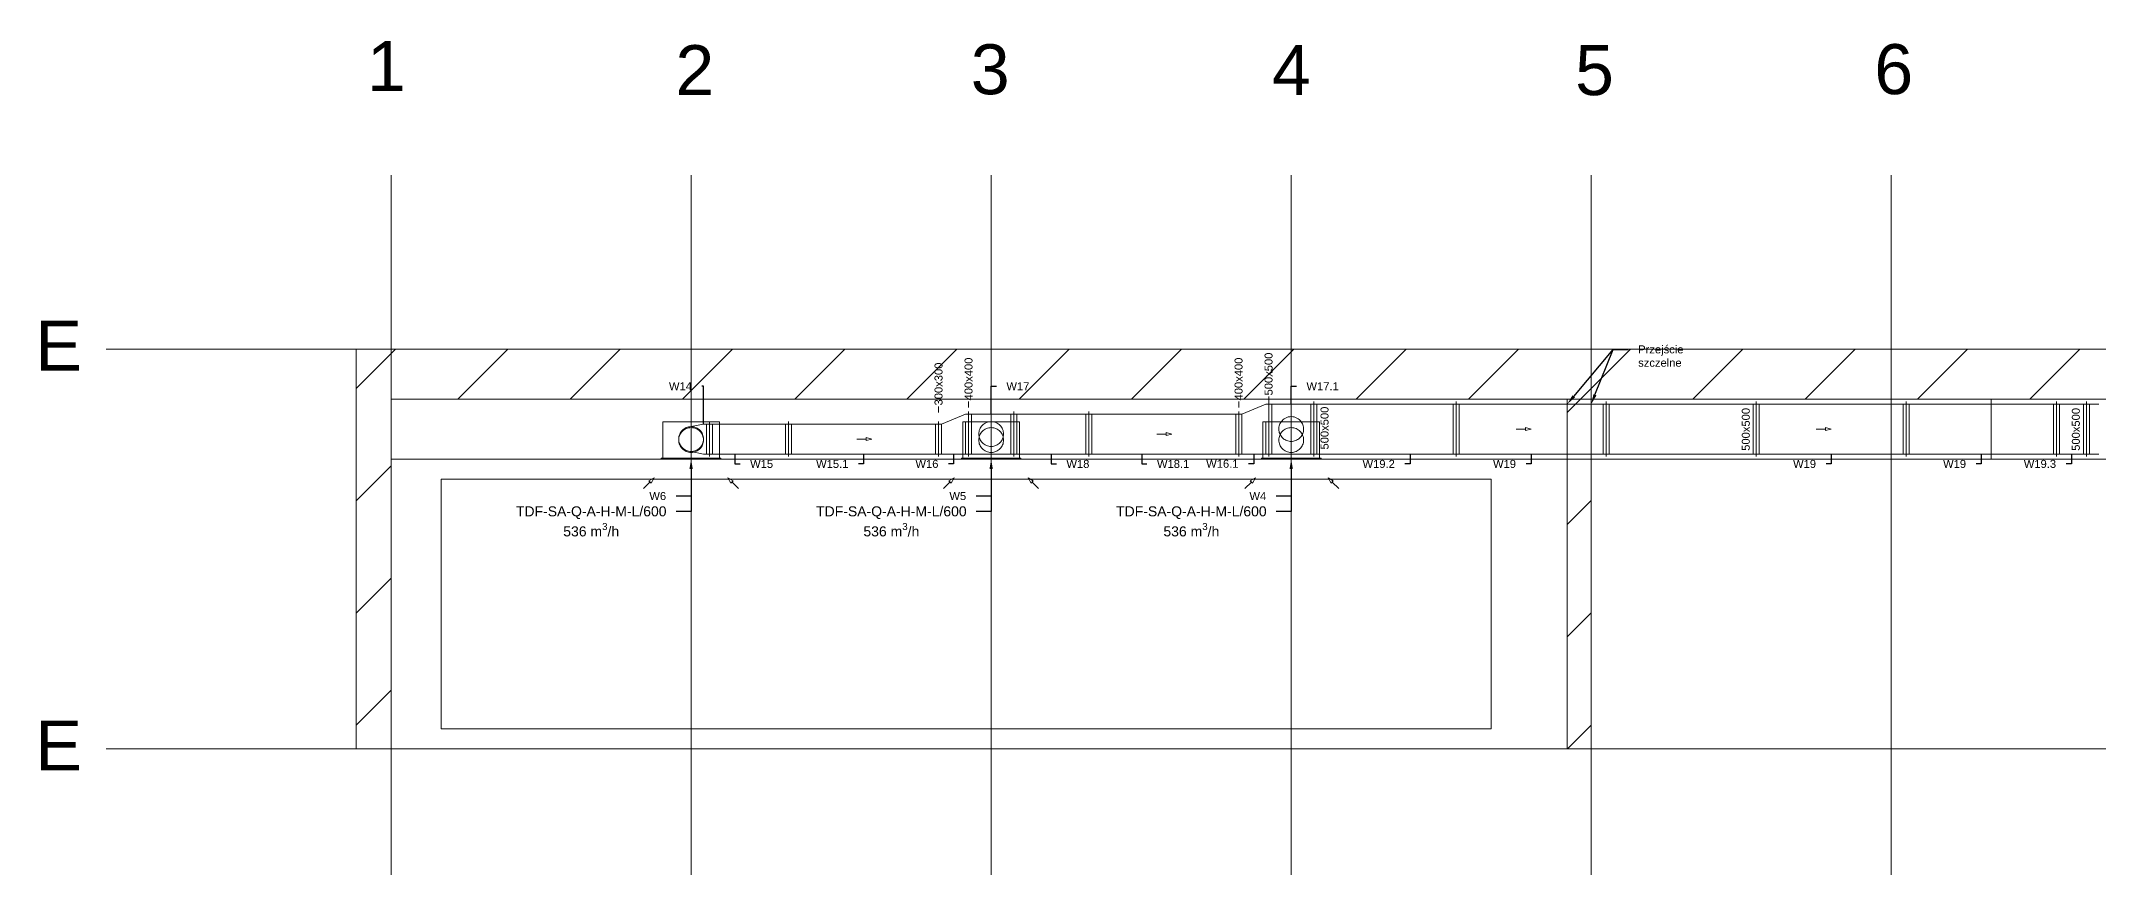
# Model space of a CAD drawing. Header units: millimetres. Extents: x 59762 to 60194, y -87842 to -87548.
# Drawn here: x 60061.87 to 60082.45, y -87712.58 to -87704.24 of the extents above; entities that cross this region are included whole.
import ezdxf
from ezdxf import colors
from ezdxf.entities.mleader import LeaderData, LeaderLine
from ezdxf.math import Vec2, Vec3

# ---------------------------------------------------------------- set-up
doc = ezdxf.new("R2010")
doc.units = ezdxf.units.MM
doc.linetypes.add('ACAD_ISO02W100', pattern=[15, 12, -3])
doc.linetypes.add('JIS_02_1.2', pattern=[2.5, 1.25, -1.25])
for name, color, linetype, lineweight in [('kanały', 7, 'Continuous', 20), ('nawi. strzałki', 150, 'Continuous', 20), ('opisy', 7, 'Continuous', 13), ('wymiary', 7, 'Continuous', 13), ('wyw opis', 30, 'Continuous', 20)]:
    doc.layers.add(name, color=color, linetype=linetype, lineweight=lineweight)
doc.layers.add('osie', color=7, linetype='JIS_02_1.2', lineweight=5, transparency=0.7)
doc.layers.add('podkład', color=7, linetype='Continuous', lineweight=13, transparency=0.7)
doc.styles.get("Standard").update_dxf_attribs({"font": 'arial.ttf', "height": 0.02})
doc.styles.add('styl1', font='arial.ttf', dxfattribs={"height": 0.08})
pattern_1 = [(45, (57057.4384, -93682.1552), (-0.56126601, 0.56126601), [])]

# ---------------------------------------------------------------- blocks, each defined once
blk = doc.blocks.new('_None')

msp = doc.modelspace()

# ---------------------------------------------------------------- hatches: boundary and pattern name
at = {"layer": 'podkład'}
h = msp.add_hatch(dxfattribs=at)
h.set_pattern_fill('ANSI31', color=256, scale=0.25)
h.set_pattern_definition(pattern_1)
h.paths.add_polyline_path([(60065.373111, -87707.922764), (60065.373111, -87707.322764), (60065.023111, -87707.322764), (60065.023111, -87707.922764), (60065.023111, -87711.322764), (60065.373111, -87711.322764)])
h.paths.add_polyline_path([(60077.373111, -87707.922764), (60077.133111, -87707.922764), (60077.133111, -87711.322764), (60077.373111, -87711.322764)])
h.paths.add_polyline_path([(60083.613111, -87707.922764), (60083.373111, -87707.922764), (60083.373111, -87711.322764), (60083.613111, -87711.322764)])
h.paths.add_polyline_path([(60077.133111, -87707.322764), (60065.373111, -87707.322764), (60065.373111, -87707.822764), (60077.133111, -87707.822764)])
h.paths.add_polyline_path([(60077.373111, -87707.322764), (60077.133111, -87707.322764), (60077.133111, -87707.822764), (60077.373111, -87707.822764)])
h.paths.add_polyline_path([(60083.373111, -87707.322764), (60077.373111, -87707.322764), (60077.373111, -87707.822764), (60083.373111, -87707.822764)])
h.paths.add_polyline_path([(60095.373111, -87707.322764), (60083.613111, -87707.322764), (60083.613111, -87707.822764), (60095.373111, -87707.822764)])
h.paths.add_polyline_path([(60095.723111, -87707.922764), (60095.723111, -87707.322764), (60095.373111, -87707.322764), (60095.373111, -87707.922764), (60095.373111, -87711.322764), (60095.723111, -87711.322764)])
h = msp.add_hatch(dxfattribs=at)
h.set_pattern_fill('ANSI31', color=256, scale=0.25)
h.set_pattern_definition(pattern_1)
h.paths.add_polyline_path([(60077.133111, -87707.922764), (60077.373111, -87707.922764), (60077.373111, -87707.822764), (60077.133111, -87707.822764)])

# ---------------------------------------------------------------- linework, layer by layer
at = {"layer": 'kanały', "ltscale": 20}
for p, q in [((60074.148111, -87707.872764), (60074.148111, -87707.847764)), ((60074.148111, -87707.847764), (60074.148111, -87707.872764)), ((60074.148111, -87707.847764), (60074.148111, -87707.872764)), ((60074.598111, -87707.872764), (60074.598111, -87707.847764)), ((60074.598111, -87707.872764), (60074.598111, -87707.847764)), ((60074.598111, -87707.872764), (60074.598111, -87707.847764)), ((60076.023111, -87707.872764), (60076.023111, -87707.847764)), ((60076.023111, -87707.872764), (60076.023111, -87707.847764)), ((60077.523111, -87707.872764), (60077.523111, -87707.847764)), ((60077.523111, -87707.872764), (60077.523111, -87707.847764)), ((60079.023111, -87707.872764), (60079.023111, -87707.847764)), ((60079.023111, -87707.872764), (60079.023111, -87707.847764)), ((60080.523111, -87707.872764), (60080.523111, -87707.847764)), ((60080.523111, -87707.872764), (60080.523111, -87707.847764)), ((60082.023111, -87707.847764), (60082.023111, -87707.872764)), ((60082.023111, -87707.872764), (60082.023111, -87707.847764)), ((60082.323111, -87707.847764), (60082.323111, -87707.872764)), ((60069.348111, -87708.072764), (60069.348111, -87708.047764)), ((60069.348111, -87708.072764), (60069.348111, -87708.047764)), ((60070.848111, -87708.072764), (60070.848111, -87708.047764)), ((60070.848111, -87708.072764), (60070.848111, -87708.047764)), ((60071.118111, -87707.972764), (60070.878111, -87708.072764)), ((60071.118111, -87707.972764), (60071.148111, -87707.972764)), ((60071.148111, -87707.947764), (60071.148111, -87707.972764)), ((60071.148111, -87707.947764), (60071.148111, -87707.972764)), ((60071.598111, -87707.972764), (60071.148111, -87707.972764)), ((60071.598111, -87707.972764), (60071.598111, -87707.947764)), ((60071.598111, -87707.972764), (60071.598111, -87707.947764)), ((60072.348111, -87707.972764), (60071.598111, -87707.972764)), ((60072.318111, -87707.972764), (60072.318111, -87708.372764)), ((60072.348111, -87707.972764), (60072.348111, -87707.947764)), ((60072.348111, -87707.972764), (60072.348111, -87707.947764)), ((60073.848111, -87707.972764), (60072.348111, -87707.972764)), ((60072.348111, -87707.972764), (60072.348111, -87708.372764)), ((60072.348111, -87707.972764), (60072.348111, -87708.372764)), ((60072.378111, -87707.972764), (60072.378111, -87708.372764)), ((60073.818111, -87707.972764), (60073.818111, -87708.372764)), ((60073.848111, -87707.947764), (60073.848111, -87707.972764)), ((60073.848111, -87707.972764), (60073.848111, -87707.947764)), ((60073.848111, -87708.372764), (60073.848111, -87707.972764)), ((60073.878111, -87707.972764), (60073.848111, -87707.972764)), ((60073.848111, -87707.972764), (60073.848111, -87708.372764)), ((60074.118111, -87707.872764), (60073.878111, -87707.972764)), ((60073.878111, -87708.372764), (60073.878111, -87707.972764)), ((60074.118111, -87707.872764), (60074.148111, -87707.872764)), ((60074.598111, -87707.872764), (60074.148111, -87707.872764)), ((60076.023111, -87707.872764), (60074.598111, -87707.872764)), ((60074.598111, -87707.872764), (60074.598111, -87708.050764)), ((60074.628111, -87707.872764), (60074.628111, -87708.050764)), ((60075.993111, -87707.872764), (60075.993111, -87708.372764)), ((60077.523111, -87707.872764), (60076.023111, -87707.872764)), ((60076.023111, -87707.872764), (60076.023111, -87708.372764)), ((60076.023111, -87707.872764), (60076.023111, -87708.372764)), ((60076.053111, -87707.872764), (60076.053111, -87708.372764)), ((60077.493111, -87707.872764), (60077.493111, -87708.372764)), ((60079.023111, -87707.872764), (60077.523111, -87707.872764)), ((60077.523111, -87707.872764), (60077.523111, -87708.372764)), ((60077.523111, -87707.872764), (60077.523111, -87708.372764)), ((60077.553111, -87707.872764), (60077.553111, -87708.372764)), ((60078.993111, -87707.872764), (60078.993111, -87708.372764)), ((60080.523111, -87707.872764), (60079.023111, -87707.872764)), ((60079.023111, -87707.872764), (60079.023111, -87708.372764)), ((60079.023111, -87707.872764), (60079.023111, -87708.372764)), ((60079.053111, -87707.872764), (60079.053111, -87708.372764)), ((60080.493111, -87707.872764), (60080.493111, -87708.372764)), ((60082.023111, -87707.872764), (60080.523111, -87707.872764)), ((60080.523111, -87707.872764), (60080.523111, -87708.372764)), ((60080.523111, -87707.872764), (60080.523111, -87708.372764)), ((60080.553111, -87707.872764), (60080.553111, -87708.372764)), ((60081.993111, -87707.872764), (60081.993111, -87708.372764)), ((60082.023111, -87708.366727), (60082.023111, -87707.872764)), ((60082.053111, -87707.872764), (60082.023111, -87707.872764)), ((60082.023111, -87707.872764), (60082.023111, -87708.372764)), ((60082.053111, -87708.372764), (60082.053111, -87707.872764)), ((60082.293111, -87707.872764), (60082.053111, -87707.872764)), ((60082.293111, -87708.372764), (60082.293111, -87707.872764)), ((60082.293111, -87707.872764), (60082.323111, -87707.872764)), ((60082.323111, -87708.372764), (60082.323111, -87707.872764)), ((60082.353111, -87707.872764), (60082.353111, -87708.372764)), ((60069.348111, -87708.072764), (60068.656611, -87708.072764)), ((60069.318111, -87708.072764), (60069.318111, -87708.372764)), ((60070.848111, -87708.072764), (60069.348111, -87708.072764)), ((60069.348111, -87708.072764), (60069.348111, -87708.372764)), ((60069.348111, -87708.072764), (60069.348111, -87708.372764)), ((60069.378111, -87708.072764), (60069.378111, -87708.372764)), ((60070.818111, -87708.072764), (60070.818111, -87708.372764)), ((60070.878111, -87708.072764), (60070.848111, -87708.072764)), ((60070.848111, -87708.072764), (60070.848111, -87708.372764)), ((60070.848111, -87708.072764), (60070.848111, -87708.372764)), ((60070.878111, -87708.372764), (60070.878111, -87708.072764)), ((60069.348111, -87708.372764), (60068.656611, -87708.372764)), ((60070.848111, -87708.372764), (60069.348111, -87708.372764)), ((60069.348111, -87708.397764), (60069.348111, -87708.372764)), ((60069.348111, -87708.397764), (60069.348111, -87708.372764)), ((60070.878111, -87708.372764), (60070.848111, -87708.372764)), ((60070.848111, -87708.397764), (60070.848111, -87708.372764)), ((60070.848111, -87708.397764), (60070.848111, -87708.372764)), ((60071.089611, -87708.372764), (60070.878111, -87708.372764)), ((60071.148111, -87708.372764), (60071.148111, -87708.397764)), ((60072.348111, -87708.372764), (60071.656611, -87708.372764)), ((60073.848111, -87708.372764), (60072.348111, -87708.372764)), ((60072.348111, -87708.397764), (60072.348111, -87708.372764)), ((60072.348111, -87708.397764), (60072.348111, -87708.372764)), ((60073.848111, -87708.372764), (60073.848111, -87708.397764)), ((60073.878111, -87708.372764), (60073.848111, -87708.372764)), ((60073.848111, -87708.397764), (60073.848111, -87708.372764)), ((60074.598111, -87708.397764), (60074.598111, -87708.372764)), ((60076.023111, -87708.372764), (60074.656611, -87708.372764)), ((60077.523111, -87708.372764), (60076.023111, -87708.372764)), ((60076.023111, -87708.397764), (60076.023111, -87708.372764)), ((60076.023111, -87708.397764), (60076.023111, -87708.372764)), ((60079.023111, -87708.372764), (60077.523111, -87708.372764)), ((60077.523111, -87708.397764), (60077.523111, -87708.372764)), ((60077.523111, -87708.397764), (60077.523111, -87708.372764)), ((60080.523111, -87708.372764), (60079.023111, -87708.372764)), ((60079.023111, -87708.397764), (60079.023111, -87708.372764)), ((60079.023111, -87708.397764), (60079.023111, -87708.372764)), ((60082.023111, -87708.372764), (60080.523111, -87708.372764)), ((60080.523111, -87708.397764), (60080.523111, -87708.372764)), ((60080.523111, -87708.397764), (60080.523111, -87708.372764)), ((60082.023111, -87708.366727), (60082.023111, -87708.397764)), ((60082.053111, -87708.372764), (60082.023111, -87708.372764)), ((60082.023111, -87708.397764), (60082.023111, -87708.372764)), ((60082.293111, -87708.372764), (60082.053111, -87708.372764)), ((60082.293111, -87708.372764), (60082.323111, -87708.372764)), ((60082.323111, -87708.372764), (60082.323111, -87708.397764))]:
    msp.add_line(p, q, dxfattribs=at)
at = {"layer": 'kanały'}
for p, q in [((60082.323111, -87707.847764), (60082.323111, -87708.397764)), ((60068.656611, -87708.050764), (60068.089611, -87708.050764)), ((60068.089611, -87708.050764), (60068.089611, -87708.414764)), ((60068.656611, -87708.050764), (60068.656611, -87708.414764)), ((60071.656611, -87708.050764), (60071.089611, -87708.050764)), ((60071.089611, -87708.050764), (60071.089611, -87708.414764)), ((60071.148111, -87708.050764), (60071.148111, -87707.972764)), ((60071.178111, -87708.050764), (60071.178111, -87707.972764)), ((60071.568111, -87708.050764), (60071.568111, -87707.972764)), ((60071.598111, -87708.050764), (60071.598111, -87707.972764)), ((60071.628111, -87708.050764), (60071.628111, -87707.972764)), ((60071.656611, -87708.050764), (60071.656611, -87708.414764)), ((60074.656611, -87708.050764), (60074.089611, -87708.050764)), ((60074.089611, -87708.050764), (60074.089611, -87708.414764)), ((60074.148111, -87708.050764), (60074.148111, -87707.872764)), ((60074.178111, -87708.050764), (60074.178111, -87707.872764)), ((60074.568111, -87708.050764), (60074.568111, -87707.872764)), ((60074.598111, -87708.050764), (60074.598111, -87707.872764)), ((60074.656611, -87708.050764), (60074.656611, -87708.414764)), ((60082.448111, -87707.872764), (60082.323111, -87707.872764)), ((60068.656611, -87708.072764), (60068.558111, -87708.072764)), ((60068.671111, -87708.414764), (60068.075111, -87708.414764)), ((60068.075111, -87708.414764), (60068.075111, -87708.422764)), ((60068.671111, -87708.422764), (60068.075111, -87708.422764)), ((60068.656611, -87708.372764), (60068.558111, -87708.372764)), ((60068.671111, -87708.422764), (60068.671111, -87708.414764)), ((60071.671111, -87708.414764), (60071.075111, -87708.414764)), ((60071.075111, -87708.414764), (60071.075111, -87708.422764)), ((60071.671111, -87708.422764), (60071.075111, -87708.422764)), ((60071.671111, -87708.422764), (60071.671111, -87708.414764)), ((60074.089611, -87708.372764), (60073.878111, -87708.372764)), ((60074.671111, -87708.414764), (60074.075111, -87708.414764)), ((60074.075111, -87708.414764), (60074.075111, -87708.422764)), ((60074.671111, -87708.422764), (60074.075111, -87708.422764)), ((60074.671111, -87708.422764), (60074.671111, -87708.414764)), ((60082.448111, -87708.372764), (60082.323111, -87708.372764))]:
    msp.add_line(p, q, dxfattribs=at)
at = {"layer": 'kanały', "linetype": 'ACAD_ISO02W100', "ltscale": 0.09}
for p, q in [((60068.558111, -87708.072764), (60068.558111, -87708.047764)), ((60068.558111, -87708.072764), (60068.558111, -87708.047764)), ((60071.118111, -87708.372764), (60071.118111, -87708.050764)), ((60071.148111, -87708.372764), (60071.148111, -87708.050764)), ((60071.148111, -87708.372764), (60071.148111, -87708.050764)), ((60071.178111, -87708.050764), (60071.178111, -87708.372764)), ((60071.568111, -87708.050764), (60071.568111, -87708.372764)), ((60071.598111, -87708.050764), (60071.598111, -87708.372764)), ((60071.598111, -87708.050764), (60071.598111, -87708.372764)), ((60071.628111, -87708.050764), (60071.628111, -87708.372764)), ((60074.118111, -87708.372764), (60074.118111, -87708.050764)), ((60074.148111, -87708.050764), (60074.148111, -87708.372764)), ((60074.148111, -87708.372764), (60074.148111, -87708.050764)), ((60074.148111, -87708.372764), (60074.148111, -87708.050764)), ((60074.178111, -87708.050764), (60074.178111, -87708.372764)), ((60074.568111, -87708.050764), (60074.568111, -87708.372764)), ((60074.598111, -87708.050764), (60074.598111, -87708.372764)), ((60074.598111, -87708.050764), (60074.598111, -87708.372764)), ((60074.628111, -87708.050764), (60074.628111, -87708.372764)), ((60068.498111, -87708.072764), (60068.373111, -87708.098764)), ((60068.558111, -87708.072764), (60068.498111, -87708.072764)), ((60068.528111, -87708.072764), (60068.528111, -87708.372764)), ((60068.558111, -87708.072764), (60068.558111, -87708.372764)), ((60068.558111, -87708.072764), (60068.558111, -87708.372764)), ((60068.588111, -87708.072764), (60068.588111, -87708.372764)), ((60068.498111, -87708.372764), (60068.373111, -87708.346764)), ((60068.558111, -87708.372764), (60068.498111, -87708.372764)), ((60068.558111, -87708.397764), (60068.558111, -87708.372764)), ((60068.558111, -87708.397764), (60068.558111, -87708.372764)), ((60071.089611, -87708.372764), (60071.148111, -87708.372764)), ((60071.598111, -87708.372764), (60071.148111, -87708.372764)), ((60071.148111, -87708.372764), (60071.148111, -87708.397764)), ((60071.598111, -87708.397764), (60071.598111, -87708.372764)), ((60071.598111, -87708.397764), (60071.598111, -87708.372764)), ((60071.656611, -87708.372764), (60071.598111, -87708.372764)), ((60074.089611, -87708.372764), (60074.148111, -87708.372764)), ((60074.148111, -87708.397764), (60074.148111, -87708.372764)), ((60074.598111, -87708.372764), (60074.148111, -87708.372764)), ((60074.148111, -87708.372764), (60074.148111, -87708.397764)), ((60074.148111, -87708.372764), (60074.148111, -87708.397764)), ((60074.598111, -87708.397764), (60074.598111, -87708.372764)), ((60074.598111, -87708.397764), (60074.598111, -87708.372764)), ((60074.598111, -87708.372764), (60074.656611, -87708.372764))]:
    msp.add_line(p, q, dxfattribs=at)
for centre in [(60071.373111, -87708.172764), (60068.373111, -87708.222764), (60068.373111, -87708.232764), (60071.373111, -87708.232764), (60074.373111, -87708.232764)]:
    msp.add_circle(centre, 0.124, dxfattribs=at)
msp.add_arc((60074.373111, -87708.122764), 0.124, 144.5040674, 35.4959326, dxfattribs=at)
at = {"layer": 'kanały'}
msp.add_arc((60074.373111, -87708.122764), 0.124, 35.4959326, 144.5040674, dxfattribs=at)
at = {"layer": 'nawi. strzałki', "color": 7, "ltscale": 20}
for p, q in [((60070.031066, -87708.222764), (60070.123111, -87708.222764)), ((60070.181066, -87708.222764), (60070.123111, -87708.207235)), ((60070.123111, -87708.238293), (60070.123111, -87708.207235)), ((60070.181066, -87708.222764), (60070.123111, -87708.238293)), ((60073.031066, -87708.172764), (60073.123111, -87708.172764)), ((60073.181066, -87708.172764), (60073.123111, -87708.157235)), ((60073.123111, -87708.188293), (60073.123111, -87708.157235)), ((60073.181066, -87708.172764), (60073.123111, -87708.188293)), ((60076.623111, -87708.122764), (60076.715155, -87708.122764)), ((60076.773111, -87708.122764), (60076.715155, -87708.107235)), ((60076.715155, -87708.107235), (60076.715155, -87708.138293)), ((60076.773111, -87708.122764), (60076.715155, -87708.138293)), ((60079.623111, -87708.122764), (60079.715155, -87708.122764)), ((60079.773111, -87708.122764), (60079.715155, -87708.107235)), ((60079.715155, -87708.107235), (60079.715155, -87708.138293)), ((60079.773111, -87708.122764), (60079.715155, -87708.138293)), ((60067.896334, -87708.717759), (60067.961419, -87708.652673)), ((60068.0024, -87708.611693), (60067.950438, -87708.641693)), ((60067.950438, -87708.641693), (60067.9724, -87708.663654)), ((60068.0024, -87708.611693), (60067.9724, -87708.663654)), ((60068.741821, -87708.611693), (60068.793783, -87708.641693)), ((60068.741821, -87708.611693), (60068.771821, -87708.663654)), ((60068.771821, -87708.663654), (60068.793783, -87708.641693)), ((60068.847887, -87708.717759), (60068.782802, -87708.652673)), ((60070.896334, -87708.717759), (60070.961419, -87708.652673)), ((60071.0024, -87708.611693), (60070.950438, -87708.641693)), ((60070.950438, -87708.641693), (60070.9724, -87708.663654)), ((60071.0024, -87708.611693), (60070.9724, -87708.663654)), ((60071.741821, -87708.611693), (60071.793783, -87708.641693)), ((60071.741821, -87708.611693), (60071.771821, -87708.663654)), ((60071.771821, -87708.663654), (60071.793783, -87708.641693)), ((60071.847887, -87708.717759), (60071.782802, -87708.652673)), ((60073.909735, -87708.717759), (60073.974821, -87708.652673)), ((60074.015801, -87708.611693), (60073.96384, -87708.641693)), ((60073.96384, -87708.641693), (60073.985801, -87708.663654)), ((60074.015801, -87708.611693), (60073.985801, -87708.663654)), ((60074.741821, -87708.611693), (60074.793783, -87708.641693)), ((60074.741821, -87708.611693), (60074.771821, -87708.663654)), ((60074.771821, -87708.663654), (60074.793783, -87708.641693)), ((60074.847887, -87708.717759), (60074.782802, -87708.652673))]:
    msp.add_line(p, q, dxfattribs=at)
at = {"layer": 'osie', "linetype": 'Continuous'}
for p, q in [((60065.373111, -87712.582764), (60065.373111, -87705.582764)), ((60068.373111, -87712.582764), (60068.373111, -87705.582764)), ((60071.373111, -87712.582764), (60071.373111, -87705.582764)), ((60074.373111, -87712.582764), (60074.373111, -87705.582764)), ((60077.373111, -87712.582764), (60077.373111, -87705.582764)), ((60080.373111, -87712.582764), (60080.373111, -87705.582764)), ((60062.523111, -87707.322764), (60097.523111, -87707.322764)), ((60062.523111, -87711.322764), (60097.523111, -87711.322764))]:
    msp.add_line(p, q, dxfattribs=at)
at = {"layer": 'podkład'}
for p, q in [((60065.023111, -87707.922764), (60065.023111, -87707.322764)), ((60065.023111, -87707.322764), (60065.373111, -87707.322764)), ((60065.373111, -87707.322764), (60095.373111, -87707.322764)), ((60065.373111, -87707.922764), (60065.373111, -87707.822764)), ((60065.373111, -87707.822764), (60095.373111, -87707.822764)), ((60077.133111, -87707.922764), (60077.133111, -87707.822764)), ((60077.133111, -87707.922764), (60077.133111, -87707.822764)), ((60077.373111, -87707.922764), (60077.373111, -87707.822764)), ((60077.373111, -87707.922764), (60077.373111, -87707.822764)), ((60065.023111, -87711.322764), (60065.023111, -87707.922764)), ((60065.373111, -87711.322764), (60065.373111, -87707.922764)), ((60077.133111, -87711.322764), (60077.133111, -87707.922764)), ((60077.373111, -87711.322764), (60077.373111, -87707.922764)), ((60065.373111, -87708.422764), (60095.373111, -87708.422764)), ((60065.023111, -87711.322764), (60065.373111, -87711.322764)), ((60065.373111, -87711.322764), (60095.373111, -87711.322764))]:
    msp.add_line(p, q, dxfattribs=at)
at = {"layer": 'podkład', "ltscale": 20}
msp.add_line((60081.373111, -87708.422764), (60081.373111, -87707.822764), dxfattribs=at)
at = {"layer": 'podkład'}
msp.add_lwpolyline([(60065.873111, -87708.622764), (60076.373111, -87708.622764), (60076.373111, -87711.122764), (60065.873111, -87711.122764)], close=True, dxfattribs=at)
at = {"layer": 'wymiary', "color": 7}
for p, q in [((60071.148111, -87707.846737), (60071.148111, -87707.907092)), ((60073.848111, -87707.846737), (60073.848111, -87707.907092)), ((60074.148111, -87707.796737), (60074.148111, -87707.857092)), ((60070.848111, -87707.896737), (60070.848111, -87707.957092))]:
    msp.add_line(p, q, dxfattribs=at)

# ---------------------------------------------------------------- texts
at = {"layer": 'opisy', "char_height": 0.5, "attachment_point": 1}
for s, insert in [('1 ', (60065.131363, -87704.242204)), ('2 ', (60068.216027, -87704.282411)), ('3 ', (60071.169507, -87704.273711)), ('4 ', (60074.18025, -87704.282411)), ('5 ', (60077.21093, -87704.282411)), ('6 ', (60080.20324, -87704.272403)), ('E ', (60061.817189, -87707.038634)), ('E ', (60061.817189, -87711.038634))]:
    msp.add_mtext_dynamic_manual_height_columns(s, width=0.9375, gutter_width=4.6875, heights=[0], dxfattribs=dict(at, insert=insert))
at = {"layer": 'wymiary', "color": 7, "ltscale": 20, "char_height": 0.08, "attachment_point": 7, "rotation": 90, "style": 'styl1'}
for s, insert in [('400x400', (60071.187823, -87707.836911)), ('400x400', (60073.887823, -87707.836911)), ('500x500', (60074.187823, -87707.786911)), ('300x300', (60070.887823, -87707.886911))]:
    msp.add_mtext_dynamic_manual_height_columns(s, width=0.44264358, gutter_width=1, heights=[0], dxfattribs=dict(at, insert=insert))
at = {"layer": 'wymiary', "ltscale": 20, "char_height": 0.08, "attachment_point": 1, "rotation": 90, "style": 'styl1'}
for insert in [(60074.666213, -87708.327539), (60078.877818, -87708.340539), (60082.177818, -87708.340539)]:
    msp.add_mtext_dynamic_manual_height_columns('500x500', width=0.44264358, gutter_width=1, heights=[0], dxfattribs=dict(at, insert=insert))

# ---------------------------------------------------------------- leaders
at = {"layer": 'wymiary'}
ml = msp.add_multileader_mtext('Standard', dxfattribs=at)
ml.set_content('', color=256, style='styl1')
ml.set_leader_properties()
ml.build(insert=Vec2(0, 0))
ml.multileader.update_dxf_attribs({"dogleg_length": 0.15, "arrow_head_size": 0.1})
ctx = ml.context
ctx.base_point, ctx.char_height, ctx.arrow_head_size, ctx.landing_gap_size, ctx.plane_origin = Vec3(60077.741993, -87707.326573), 0.15, 0.1, 0.1, Vec3(60077.373111, -87707.662764)
notes = []
notes.append((ctx, [(0, (1, 1, 0), (60077.591993, -87707.326573), (1, 0), 0.15, [(0, [(60077.133111, -87707.872764)], 0, [])])]))
ctx.mtext.insert, ctx.mtext.flow_direction = Vec3(60077.841993, -87707.251573), 5
ml = msp.add_multileader_mtext('Standard', dxfattribs=at)
ml.set_content('Przejście szczelne', color=256, style='styl1')
ml.set_leader_properties()
ml.build(insert=Vec2(0, 0))
ml.multileader.update_dxf_attribs({"dogleg_length": 0.15, "arrow_head_size": 0.1})
ctx = ml.context
ctx.base_point, ctx.char_height, ctx.arrow_head_size, ctx.landing_gap_size, ctx.plane_origin = Vec3(60077.741993, -87707.326573), 0.08, 0.1, 0.1, Vec3(60076.573111, -87707.662764)
notes.append((ctx, [(0, (1, 1, 0), (60077.591993, -87707.326573), (1, 0), 0.15, [(0, [(60077.373111, -87707.872764)], 0, [])])]))
ctx.mtext.insert, ctx.mtext.width, ctx.mtext.flow_direction = Vec3(60077.841993, -87707.285918), 0.51353508, 5
ml = msp.add_multileader_mtext('Standard', dxfattribs=at)
ml.set_content('W14', color=256, style='styl1')
ml.set_leader_properties()
ml.set_arrow_properties(name='NONE')
ml.build(insert=Vec2(0, 0))
ml.multileader.update_dxf_attribs({"dogleg_length": 0.15, "arrow_head_size": 0.1})
ctx = ml.context
ctx.base_point, ctx.char_height, ctx.arrow_head_size, ctx.landing_gap_size, ctx.plane_origin = Vec3(60068.058175, -87707.695067), 0.08, 0.1, 0.1, Vec3(60068.393688, -87708.645529)
ctx.text_align_type = 2
notes.append((ctx, [(0, (1, 1, 0), (60068.498111, -87707.695067), (-1, 0), 0.016907, [(0, [(60068.498111, -87708.072764)], 0, [])])]))
ctx.mtext.insert, ctx.mtext.width, ctx.mtext.alignment, ctx.mtext.flow_direction = Vec3(60068.381204, -87707.655067), 0.51353508, 3, 5
ml = msp.add_multileader_mtext('Standard', dxfattribs=at)
ml.set_content('W17', color=256, style='styl1')
ml.set_leader_properties()
ml.set_arrow_properties(name='NONE')
ml.build(insert=Vec2(0, 0))
ml.multileader.update_dxf_attribs({"dogleg_length": 0.15, "arrow_head_size": 0.1})
ctx = ml.context
ctx.base_point, ctx.char_height, ctx.arrow_head_size, ctx.landing_gap_size, ctx.plane_origin = Vec3(60071.425519, -87707.695067), 0.08, 0.1, 0.1, Vec3(60071.143688, -87708.945529)
notes.append((ctx, [(1, (1, 1, 0), (60071.373111, -87707.695067), (1, 0), 0.052408, [(0, [(60071.373111, -87707.972764)], 0, [])])]))
ctx.mtext.insert, ctx.mtext.width, ctx.mtext.flow_direction = Vec3(60071.525519, -87707.655067), 0.51353508, 5
ml = msp.add_multileader_mtext('Standard', dxfattribs=at)
ml.set_content('W17.1', color=256, style='styl1')
ml.set_leader_properties()
ml.set_arrow_properties(name='NONE')
ml.build(insert=Vec2(0, 0))
ml.multileader.update_dxf_attribs({"dogleg_length": 0.15, "arrow_head_size": 0.1})
ctx = ml.context
ctx.base_point, ctx.char_height, ctx.arrow_head_size, ctx.landing_gap_size, ctx.plane_origin = Vec3(60074.425519, -87707.695067), 0.08, 0.1, 0.1, Vec3(60074.143688, -87708.995529)
notes.append((ctx, [(1, (1, 1, 0), (60074.373111, -87707.695067), (1, 0), 0.052408, [(0, [(60074.373111, -87707.872764)], 0, [])])]))
ctx.mtext.insert, ctx.mtext.width, ctx.mtext.flow_direction = Vec3(60074.525519, -87707.655067), 0.51353508, 5
ml = msp.add_multileader_mtext('Standard', dxfattribs=at)
ml.set_content('W6', color=256, style='styl1')
ml.set_leader_properties()
ml.build(insert=Vec2(0, 0))
ml.multileader.update_dxf_attribs({"dogleg_length": 0.15, "arrow_head_size": 0.1})
ctx = ml.context
ctx.base_point, ctx.char_height, ctx.arrow_head_size, ctx.landing_gap_size, ctx.plane_origin = Vec3(60067.861965, -87708.793824), 0.08, 0.1, 0.1, Vec3(60068.268688, -87708.995529)
ctx.text_align_type = 2
notes.append((ctx, [(0, (1, 1, 0), (60068.373111, -87708.793824), (-1, 0), 0.15, [(0, [(60068.373111, -87708.422764)], 0, [])])]))
ctx.mtext.insert, ctx.mtext.width, ctx.mtext.alignment, ctx.mtext.flow_direction = Vec3(60068.123111, -87708.753142), 0.51353508, 3, 5
ml = msp.add_multileader_mtext('Standard', dxfattribs=at)
ml.set_content('W15', color=256, style='styl1')
ml.set_leader_properties()
ml.set_arrow_properties(name='NONE')
ml.build(insert=Vec2(0, 0))
ml.multileader.update_dxf_attribs({"dogleg_length": 0.15, "arrow_head_size": 0.1})
ctx = ml.context
ctx.base_point, ctx.char_height, ctx.arrow_head_size, ctx.landing_gap_size, ctx.plane_origin = Vec3(60068.863019, -87708.472291), 0.08, 0.1, 0.1, Vec3(60068.706188, -87708.645529)
notes.append((ctx, [(1, (1, 1, 0), (60068.810611, -87708.472291), (1, 0), 0.052408, [(0, [(60068.810611, -87708.372764)], 0, [])])]))
ctx.mtext.insert, ctx.mtext.width, ctx.mtext.flow_direction = Vec3(60068.963019, -87708.431608), 0.51353508, 5
ml = msp.add_multileader_mtext('Standard', dxfattribs=at)
ml.set_content('W15.1', color=256, style='styl1')
ml.set_leader_properties()
ml.set_arrow_properties(name='NONE')
ml.build(insert=Vec2(0, 0))
ml.multileader.update_dxf_attribs({"dogleg_length": 0.15, "arrow_head_size": 0.1})
ctx = ml.context
ctx.base_point, ctx.char_height, ctx.arrow_head_size, ctx.landing_gap_size, ctx.plane_origin = Vec3(60069.544584, -87708.472291), 0.08, 0.1, 0.1, Vec3(60069.993688, -87708.645529)
ctx.text_align_type = 2
notes.append((ctx, [(0, (1, 1, 0), (60070.098111, -87708.472291), (-1, 0), 0.052408, [(0, [(60070.098111, -87708.372764)], 0, [])])]))
ctx.mtext.insert, ctx.mtext.width, ctx.mtext.alignment, ctx.mtext.flow_direction = Vec3(60069.945702, -87708.431608), 0.51353508, 3, 5
ml = msp.add_multileader_mtext('Standard', dxfattribs=at)
ml.set_content('W16', color=256, style='styl1')
ml.set_leader_properties()
ml.set_arrow_properties(name='NONE')
ml.build(insert=Vec2(0, 0))
ml.multileader.update_dxf_attribs({"dogleg_length": 0.15, "arrow_head_size": 0.1})
ctx = ml.context
ctx.base_point, ctx.char_height, ctx.arrow_head_size, ctx.landing_gap_size, ctx.plane_origin = Vec3(60070.522401, -87708.472291), 0.08, 0.1, 0.1, Vec3(60070.893688, -87708.945529)
ctx.text_align_type = 2
notes.append((ctx, [(0, (1, 1, 0), (60070.998111, -87708.472291), (-1, 0), 0.052408, [(0, [(60070.998111, -87708.372764)], 0, [])])]))
ctx.mtext.insert, ctx.mtext.width, ctx.mtext.alignment, ctx.mtext.flow_direction = Vec3(60070.845702, -87708.431608), 0.51353508, 3, 5
ml = msp.add_multileader_mtext('Standard', dxfattribs=at)
ml.set_content('W5', color=256, style='styl1')
ml.set_leader_properties()
ml.build(insert=Vec2(0, 0))
ml.multileader.update_dxf_attribs({"dogleg_length": 0.15, "arrow_head_size": 0.1})
ctx = ml.context
ctx.base_point, ctx.char_height, ctx.arrow_head_size, ctx.landing_gap_size, ctx.plane_origin = Vec3(60070.86131, -87708.793824), 0.08, 0.1, 0.1, Vec3(60071.268688, -87709.045529)
ctx.text_align_type = 2
notes.append((ctx, [(0, (1, 1, 0), (60071.373111, -87708.793824), (-1, 0), 0.15, [(0, [(60071.373111, -87708.422764)], 0, [])])]))
ctx.mtext.insert, ctx.mtext.width, ctx.mtext.alignment, ctx.mtext.flow_direction = Vec3(60071.123111, -87708.753142), 0.51353508, 3, 5
ml = msp.add_multileader_mtext('Standard', dxfattribs=at)
ml.set_content('W18', color=256, style='styl1')
ml.set_leader_properties()
ml.set_arrow_properties(name='NONE')
ml.build(insert=Vec2(0, 0))
ml.multileader.update_dxf_attribs({"dogleg_length": 0.15, "arrow_head_size": 0.1})
ctx = ml.context
ctx.base_point, ctx.char_height, ctx.arrow_head_size, ctx.landing_gap_size, ctx.plane_origin = Vec3(60072.025519, -87708.472291), 0.08, 0.1, 0.1, Vec3(60071.868688, -87708.945529)
notes.append((ctx, [(1, (1, 1, 0), (60071.973111, -87708.472291), (1, 0), 0.052408, [(0, [(60071.973111, -87708.372764)], 0, [])])]))
ctx.mtext.insert, ctx.mtext.width, ctx.mtext.flow_direction = Vec3(60072.125519, -87708.431608), 0.51353508, 5
ml = msp.add_multileader_mtext('Standard', dxfattribs=at)
ml.set_content('W18.1', color=256, style='styl1')
ml.set_leader_properties()
ml.set_arrow_properties(name='NONE')
ml.build(insert=Vec2(0, 0))
ml.multileader.update_dxf_attribs({"dogleg_length": 0.15, "arrow_head_size": 0.1})
ctx = ml.context
ctx.base_point, ctx.char_height, ctx.arrow_head_size, ctx.landing_gap_size, ctx.plane_origin = Vec3(60072.931026, -87708.472291), 0.08, 0.1, 0.1, Vec3(60072.774195, -87708.945529)
notes.append((ctx, [(1, (1, 1, 0), (60072.878618, -87708.472291), (1, 0), 0.052408, [(0, [(60072.878618, -87708.372764)], 0, [])])]))
ctx.mtext.insert, ctx.mtext.width, ctx.mtext.flow_direction = Vec3(60073.031026, -87708.431608), 0.51353508, 5
ml = msp.add_multileader_mtext('Standard', dxfattribs=at)
ml.set_content('W16.1', color=256, style='styl1')
ml.set_leader_properties()
ml.set_arrow_properties(name='NONE')
ml.build(insert=Vec2(0, 0))
ml.multileader.update_dxf_attribs({"dogleg_length": 0.15, "arrow_head_size": 0.1})
ctx = ml.context
ctx.base_point, ctx.char_height, ctx.arrow_head_size, ctx.landing_gap_size, ctx.plane_origin = Vec3(60073.444584, -87708.47069), 0.08, 0.1, 0.1, Vec3(60073.893688, -87708.970529)
ctx.text_align_type = 2
notes.append((ctx, [(0, (1, 1, 0), (60073.998111, -87708.47069), (-1, 0), 0.052408, [(0, [(60073.998111, -87708.372764)], 0, [])])]))
ctx.mtext.insert, ctx.mtext.width, ctx.mtext.alignment, ctx.mtext.flow_direction = Vec3(60073.845702, -87708.430007), 0.51353508, 3, 5
ml = msp.add_multileader_mtext('Standard', dxfattribs=at)
ml.set_content('W4', color=256, style='styl1')
ml.set_leader_properties()
ml.build(insert=Vec2(0, 0))
ml.multileader.update_dxf_attribs({"dogleg_length": 0.15, "arrow_head_size": 0.1})
ctx = ml.context
ctx.base_point, ctx.char_height, ctx.arrow_head_size, ctx.landing_gap_size, ctx.plane_origin = Vec3(60073.862237, -87708.793824), 0.08, 0.1, 0.1, Vec3(60073.985188, -87708.805529)
ctx.text_align_type = 2
notes.append((ctx, [(0, (1, 1, 0), (60074.373111, -87708.793824), (-1, 0), 0.15, [(0, [(60074.373111, -87708.422764)], 0, [])])]))
ctx.mtext.insert, ctx.mtext.width, ctx.mtext.alignment, ctx.mtext.flow_direction = Vec3(60074.123111, -87708.753824), 0.51353508, 3, 5
ml = msp.add_multileader_mtext('Standard', dxfattribs=at)
ml.set_content('W19.2', color=256, style='styl1')
ml.set_leader_properties()
ml.set_arrow_properties(name='NONE')
ml.build(insert=Vec2(0, 0))
ml.multileader.update_dxf_attribs({"dogleg_length": 0.15, "arrow_head_size": 0.1})
ctx = ml.context
ctx.base_point, ctx.char_height, ctx.arrow_head_size, ctx.landing_gap_size, ctx.plane_origin = Vec3(60074.993375, -87708.472291), 0.08, 0.1, 0.1, Vec3(60075.66595, -87708.945529)
ctx.text_align_type = 2
notes.append((ctx, [(1, (1, 1, 0), (60075.561527, -87708.472291), (-1, 0), 0.052408, [(0, [(60075.561527, -87708.372764)], 0, [])])]))
ctx.mtext.insert, ctx.mtext.width, ctx.mtext.alignment, ctx.mtext.flow_direction = Vec3(60075.409119, -87708.431608), 0.51353508, 3, 5
ml = msp.add_multileader_mtext('Standard', dxfattribs=at)
ml.set_content('W19', color=256, style='styl1')
ml.set_leader_properties()
ml.set_arrow_properties(name='NONE')
ml.build(insert=Vec2(0, 0))
ml.multileader.update_dxf_attribs({"dogleg_length": 0.15, "arrow_head_size": 0.1})
ctx = ml.context
ctx.base_point, ctx.char_height, ctx.arrow_head_size, ctx.landing_gap_size, ctx.plane_origin = Vec3(60076.297183, -87708.472291), 0.08, 0.1, 0.1, Vec3(60076.877533, -87708.945529)
ctx.text_align_type = 2
notes.append((ctx, [(1, (1, 1, 0), (60076.773111, -87708.472291), (-1, 0), 0.052408, [(0, [(60076.773111, -87708.372764)], 0, [])])]))
ctx.mtext.insert, ctx.mtext.width, ctx.mtext.alignment, ctx.mtext.flow_direction = Vec3(60076.620702, -87708.431608), 0.51353508, 3, 5
ml = msp.add_multileader_mtext('Standard', dxfattribs=at)
ml.set_content('W19', color=256, style='styl1')
ml.set_leader_properties()
ml.set_arrow_properties(name='NONE')
ml.build(insert=Vec2(0, 0))
ml.multileader.update_dxf_attribs({"dogleg_length": 0.15, "arrow_head_size": 0.1})
ctx = ml.context
ctx.base_point, ctx.char_height, ctx.arrow_head_size, ctx.landing_gap_size, ctx.plane_origin = Vec3(60079.297183, -87708.472291), 0.08, 0.1, 0.1, Vec3(60079.877533, -87708.945529)
ctx.text_align_type = 2
notes.append((ctx, [(1, (1, 1, 0), (60079.773111, -87708.472291), (-1, 0), 0.052408, [(0, [(60079.773111, -87708.372764)], 0, [])])]))
ctx.mtext.insert, ctx.mtext.width, ctx.mtext.alignment, ctx.mtext.flow_direction = Vec3(60079.620702, -87708.431608), 0.51353508, 3, 5
ml = msp.add_multileader_mtext('Standard', dxfattribs=at)
ml.set_content('W19', color=256, style='styl1')
ml.set_leader_properties()
ml.set_arrow_properties(name='NONE')
ml.build(insert=Vec2(0, 0))
ml.multileader.update_dxf_attribs({"dogleg_length": 0.15, "arrow_head_size": 0.1})
ctx = ml.context
ctx.base_point, ctx.char_height, ctx.arrow_head_size, ctx.landing_gap_size, ctx.plane_origin = Vec3(60080.797183, -87708.472291), 0.08, 0.1, 0.1, Vec3(60081.377533, -87708.945529)
ctx.text_align_type = 2
notes.append((ctx, [(1, (1, 1, 0), (60081.273111, -87708.472291), (-1, 0), 0.052408, [(0, [(60081.273111, -87708.372764)], 0, [])])]))
ctx.mtext.insert, ctx.mtext.width, ctx.mtext.alignment, ctx.mtext.flow_direction = Vec3(60081.120702, -87708.431608), 0.51353508, 3, 5
ml = msp.add_multileader_mtext('Standard', dxfattribs=at)
ml.set_content('W19.3', color=256, style='styl1')
ml.set_leader_properties()
ml.set_arrow_properties(name='NONE')
ml.build(insert=Vec2(0, 0))
ml.multileader.update_dxf_attribs({"dogleg_length": 0.15, "arrow_head_size": 0.1})
ctx = ml.context
ctx.base_point, ctx.char_height, ctx.arrow_head_size, ctx.landing_gap_size, ctx.plane_origin = Vec3(60081.60414, -87708.472291), 0.08, 0.1, 0.1, Vec3(60082.277533, -87708.945529)
ctx.text_align_type = 2
notes.append((ctx, [(1, (1, 1, 0), (60082.173111, -87708.472291), (-1, 0), 0.052408, [(0, [(60082.173111, -87708.372764)], 0, [])])]))
ctx.mtext.insert, ctx.mtext.width, ctx.mtext.alignment, ctx.mtext.flow_direction = Vec3(60082.020702, -87708.431581), 0.51353508, 3, 5
at = {"layer": 'wyw opis', "color": 7, "ltscale": 20}
ml = msp.add_multileader_mtext('Standard', dxfattribs=at)
ml.set_content('\\A1;TDF-SA-Q-A-H-M-L/600\\P536 m{\\H0.7x;\\S3^ ;}/h', color=7, style='styl1')
ml.set_leader_properties()
ml.build(insert=Vec2(0, 0))
ml.multileader.update_dxf_attribs({"dogleg_length": 0.3, "arrow_head_size": 0.1})
ctx = ml.context
ctx.base_point, ctx.char_height, ctx.arrow_head_size, ctx.landing_gap_size, ctx.plane_origin = Vec3(60066.52634, -87708.946954), 0.1, 0.1, 0.1, Vec3(60068.142257, -87708.787405)
ctx.text_align_type = 1
notes.append((ctx, [(0, (1, 1, 0), (60068.372111, -87708.946954), (-1, 0), 0.15, [(0, [(60068.373111, -87708.422764)], 0, [])])]))
ctx.mtext.insert, ctx.mtext.alignment, ctx.mtext.flow_direction = Vec3(60067.374225, -87708.896067), 2, 5
ml = msp.add_multileader_mtext('Standard', dxfattribs=at)
ml.set_content('\\A1;TDF-SA-Q-A-H-M-L/600\\P536 m{\\H0.7x;\\S3^ ;}/h', color=7, style='styl1')
ml.set_leader_properties()
ml.build(insert=Vec2(0, 0))
ml.multileader.update_dxf_attribs({"dogleg_length": 0.3, "arrow_head_size": 0.1})
ctx = ml.context
ctx.base_point, ctx.char_height, ctx.arrow_head_size, ctx.landing_gap_size, ctx.plane_origin = Vec3(60069.52734, -87708.946954), 0.1, 0.1, 0.1, Vec3(60071.142257, -87708.787405)
ctx.text_align_type = 1
notes.append((ctx, [(0, (1, 1, 0), (60071.373111, -87708.946954), (-1, 0), 0.15, [(0, [(60071.373111, -87708.422764)], 0, [])])]))
ctx.mtext.insert, ctx.mtext.alignment, ctx.mtext.flow_direction = Vec3(60070.375225, -87708.896067), 2, 5
ml = msp.add_multileader_mtext('Standard', dxfattribs=at)
ml.set_content('\\A1;TDF-SA-Q-A-H-M-L/600\\P536 m{\\H0.7x;\\S3^ ;}/h', color=7, style='styl1')
ml.set_leader_properties()
ml.build(insert=Vec2(0, 0))
ml.multileader.update_dxf_attribs({"dogleg_length": 0.3, "arrow_head_size": 0.1})
ctx = ml.context
ctx.base_point, ctx.char_height, ctx.arrow_head_size, ctx.landing_gap_size, ctx.plane_origin = Vec3(60072.526889, -87708.946954), 0.1, 0.1, 0.1, Vec3(60074.142257, -87708.787405)
ctx.text_align_type = 1
notes.append((ctx, [(0, (1, 1, 0), (60074.372659, -87708.946954), (-1, 0), 0.15, [(0, [(60074.373111, -87708.422764)], 0, [])])]))
ctx.mtext.insert, ctx.mtext.alignment, ctx.mtext.flow_direction = Vec3(60073.374774, -87708.896067), 2, 5
for ctx, leaders in notes:
    for number, flags, end, landing, length, lines in leaders:
        leader = LeaderData()
        leader.index, (leader.has_last_leader_line, leader.has_dogleg_vector, leader.attachment_direction) = number, flags
        leader.last_leader_point, leader.dogleg_vector, leader.dogleg_length = Vec3(end), Vec3(landing), length
        for number, points, colour, breaks in lines:
            line = LeaderLine()
            line.index, line.vertices, line.color, line.breaks = number, Vec3.list(points), colors.encode_raw_color(colour), breaks
            leader.lines.append(line)
        ctx.leaders.append(leader)

doc.saveas('drawing.dxf')
